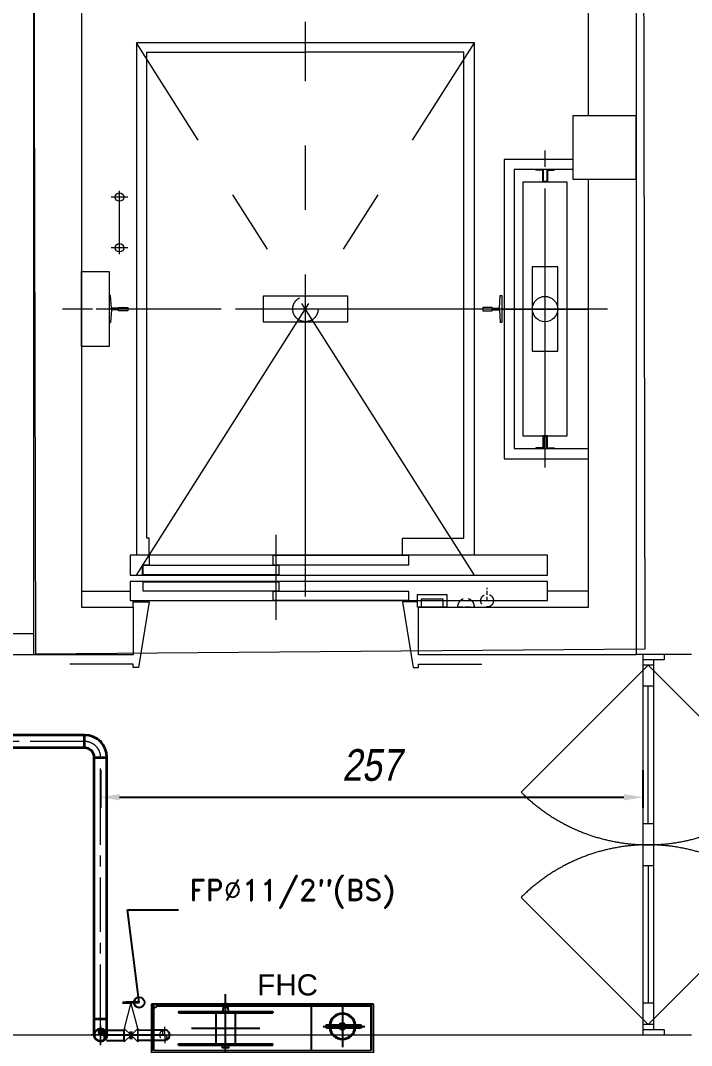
# Model space of a CAD drawing. Extents: x -234346 to 58427, y -132654 to -82394.
# Drawn here: x -100485 to -97309, y -105792 to -100942 of the extents above; entities that cross this region are included whole.
import ezdxf
from ezdxf import colors
from ezdxf.entities.mleader import LeaderData, LeaderLine
from ezdxf.math import Vec2, Vec3

# ---------------------------------------------------------------- set-up
doc = ezdxf.new("R2010")
doc.units = 0
doc.header["$LTSCALE"] = 8
for name, pattern in [('AXES', [50.800000000000004, 31.75, -6.35, 6.35, -6.35]), ('CACHE', [9.524999999999999, 6.35, -3.175]), ('CENTERX2', [101.60000000000001, 63.5, -12.7, 12.7, -12.7]), ('DASHED', [19.049999999999997, 12.7, -6.35]), ('DASHED2', [9.524999999999999, 6.35, -3.175])]:
    doc.linetypes.add(name, pattern=pattern)
doc.layers.get('0').update_dxf_attribs({"color": 9, "lineweight": 5})
for name, color, linetype, lineweight in [('72_EGR_EQP_TAG', 9, 'Continuous', 5), ('Aluminum', 9, 'Continuous', 5), ('Axis', 9, 'CENTERX2', 5), ('C-HYDR-CTCH', 9, 'Continuous', 5), ('Cabin', 9, 'Continuous', 5), ('F-ANNO-TEXT-PL', 7, 'Continuous', 25), ('LOADING', 9, 'Continuous', 5), ('Notes', 9, 'Continuous', 5), ('Structure', 9, 'Continuous', 5), ('Tech', 9, 'DASHED2', 5), ('Walls', 9, 'Continuous', 5)]:
    doc.layers.add(name, color=color, linetype=linetype, lineweight=lineweight)
for name, color, linetype in [('DIM-FIRE', 54, 'Continuous'), ('F-FIR-S', 1, 'Continuous'), ('F-FIR-S-thin', 8, 'Continuous'), ('FF-EQPM', 3, 'Continuous'), ('FF-EQPM-texts', 3, 'Continuous'), ('FIRE', 1, 'Continuous'), ('FIRE-thin', 8, 'Continuous')]:
    doc.layers.add(name, color=color, linetype=linetype)
doc.styles.add('ARIAL', font='arial.ttf')
doc.styles.add('ARIAL-08', font='arial.ttf', dxfattribs={"width": 0.8, "oblique": 10.0000042858})
doc.styles.add('ROMAND', font='romand.shx')
doc.styles.get("Standard").update_dxf_attribs({"font": 'ARIALUNI.TTF'})
doc.dimstyles.get("Standard").update_dxf_attribs({"dimtxt": 0.18, "dimasz": 0.18, "dimexe": 0.18, "dimexo": 0.0625, "dimgap": 0.09, "dimtad": 0, "dimtih": 1, "dimtoh": 1, "dimdec": 4, "dimzin": 0, "dimdsep": 46, "dimtxsty": 'Standard', "dimcen": 0.09, "dimadec": 0, "dimazin": 0, "dimtfac": 1, "dimtdec": 4, "dimtofl": 0, "dimtmove": 0, "dimatfit": 3, "dimfxl": 1, "dimtolj": 1, "dimtzin": 0, "dimarcsym": 0})

# ---------------------------------------------------------------- blocks, each defined once
blk = doc.blocks.new('FHR')
for p, q in [((174.1021487363032, 276.7229547954339), (174.1021487363032, -46.7229547795432)), ((525, 230), (-525, 230)), ((-525, 230), (-525, 0)), ((515, 220), (-515, 220)), ((-515, 220), (-515, 0)), ((-378.9153877174248, 6.362393099931066), (-378.9153877174248, 204.4286093191185)), ((-231.3638071962632, 7.692307699675437), (-231.3638071962632, 220)), ((396.9904473561328, 194.9045718792184), (-48.78614989144261, 194.9045718792184)), ((-48.78614989144261, 194.9045718792184), (-48.78614989144261, 188.6054234604526)), ((396.9904473561328, 194.9045718792184), (396.9904473561328, 188.6054234604526)), ((515, 0), (515, 220)), ((525, 0), (525, 230)), ((396.9904473561328, 188.6054234604526), (-48.78614989144261, 188.6054234604526)), ((219.5289092807798, 188.6054234604526), (219.5289092807798, 41.39457653160206)), ((-286.8761899549863, 105.3955012134975), (-484.9424061741445, 105.3955012134975)), ((-392.6938480892569, 98.07066822465276), (-463.4381990464171, 98.07066822465276)), ((-392.6938480892569, 112.7203342023422), (-462.7515662190271, 112.7203342023422)), ((-385.2339850917342, 112.7203342023422), (-388.9935629066313, 105.7363210561161)), ((-388.9935629066313, 105.7363210561161), (-385.9206179110915, 98.07066822465276)), ((-303.1285266949562, 98.07066822465276), (-385.9206179110915, 98.07066822465276)), ((-303.024220412306, 112.7203342023422), (-385.2339850917342, 112.7203342023422)), ((12.37919395678909, 115), (335.8251035237336, 115)), ((-525, 0), (525, 0)), ((-515, 10), (499.4819902124289, 10)), ((396.9904473561328, 41.39457653160206), (-48.78614989144261, 41.39457653160206)), ((-48.78614989144261, 35.09542811283609), (-48.78614989144261, 41.39457653160206)), ((396.9904473561328, 35.09542811283609), (-48.78614989144261, 35.09542811283609)), ((396.9904473561328, 35.09542811283609), (396.9904473561328, 41.39457653160206)), ((499.4819902124, 10), (499.4819902124, 0))]:
    blk.add_line(p, q)
for points in [[(159.939907659369, 194.9045718792184), (159.939907659369, 206.6087533591199), (188.2643898052047, 206.6087533591199), (188.2643898052047, 194.9045718792184)], [(128.6753881839104, 41.39457653160206), (128.6753881839104, 188.6054234604526)], [(159.939907659369, 35.09542811283609), (162.2452281027799, 16.13173222125624), (185.5159107674844, 16.13173222125624), (188.2643898052047, 35.09542811283609)]]:
    blk.add_lwpolyline(points)
for centre, radius, start, end in [((-378.9153877174248, 105.3955012134975), 62.26434187856503, 6.755971469466782, 173.2440285305331), ((-378.9153877174248, 105.3955012134975), 58.36103073262939, 7.210149223452068, 172.7898507765479), ((-462.6839108970307, 105.3762404368608), 7.344405383770641, 90.5278057473143, 264.1051569056976), ((-378.9153877174248, 105.3955012134975), 62.26434187856503, 186.7559714694668, 353.2440285305332), ((-378.9153877174248, 105.3955012134975), 58.36103073262939, 187.210149223452, 352.7898507765478), ((-378.9153877174248, 105.3955012134975), 15.60445925225785, 27.99577137062562, 332.0042286293744), ((-326.5441637181793, 109.9905986935482), 16.66424786498465, 314.3322390205838, 342.9448545236808), ((-330.570661105914, 98.8957795400347), 20.97624703015875, 17.92645797930235, 41.22803818624063), ((-314.773800832103, 109.9905986935482), 16.66424786498465, 314.3322390205838, 342.9448545236808), ((-318.8002982197795, 98.8957795400347), 20.97624703015875, 17.92645797930235, 41.22803818624063), ((513.4756494275061, -3.483193263964493), 19.43247008556733, 85.50089749723303, 136.0643015696433)]:
    blk.add_arc(centre, radius, start, end)
blk = doc.blocks.new('_Origin')
at = {"color": 0, "linetype": 'ByBlock', "lineweight": -2}
blk.add_line((0, 0), (-1, 0), dxfattribs=at)
blk.add_circle((0, 0), 0.5, dxfattribs=at)
blk = doc.blocks.new('*D163')
at = {"layer": 'Defpoints', "color": 0, "lineweight": 15, "transparency": 16777216}
for p in [(-100105.8007637084, -104429.4997601343), (-97539.36710130784, -104429.4997601343), (-97539.36710130784, -104617.5291264259)]:
    blk.add_point(p, dxfattribs=at)
at = {"layer": 'DIM-FIRE', "color": 0, "lineweight": -2, "transparency": 16777216}
for p, q in [((-100105.8007637084, -104489.4997601343), (-100105.8007637084, -104667.5291264259)), ((-97539.36710130784, -104489.4997601343), (-97539.36710130784, -104667.5291264259)), ((-100015.8007637084, -104617.5291264259), (-97629.36710130784, -104617.5291264259))]:
    blk.add_line(p, q, dxfattribs=at)
at = {"layer": 'DIM-FIRE', "color": 0, "lineweight": 15, "transparency": 16777216}
for points in [[(-100015.8007637084, -104602.5291264259), (-100015.8007637084, -104632.5291264259), (-100105.8007637084, -104617.5291264259)], [(-97629.36710130784, -104602.5291264259), (-97629.36710130784, -104632.5291264259), (-97539.36710130784, -104617.5291264259)]]:
    blk.add_solid(points, dxfattribs=at)
at = {"layer": 'DIM-FIRE', "color": 0, "lineweight": 15, "transparency": 16777216, "insert": (-98822.58393250813, -104465.9431782676), "char_height": 150, "attachment_point": 5, "style": 'ARIAL-08'}
blk.add_mtext('\\A1;257', dxfattribs=at)
blk = doc.blocks.new('T127-1_B')
at = {"layer": 'Cabin'}
for p, q in [((78, 4), (82, 63.5)), ((44.5, 8), (44.5, 4)), ((44.5, 4), (78, 4)), ((44.5, -8), (44.5, -4)), ((44.5, -4), (78, -4)), ((78, -4), (82, -63.5))]:
    blk.add_line(p, q, dxfattribs=at)
at = {"layer": 'Cabin', "ltscale": 5}
for points in [[(82, 63.5), (89, 63.5), (89, -63.5), (82, -63.5)], [(44.5, 8), (0, 8), (0, -8), (44.5, -8)]]:
    blk.add_lwpolyline(points, dxfattribs=at)
blk = doc.blocks.new('T127-1_B__1680')
at = {"layer": 'Axis'}
blk.add_line((-990, 0), (990, 0), dxfattribs=at)
at = {"layer": 'Notes', "xscale": -1}
blk.add_blockref('T127-1_B', (-840, 0), dxfattribs=at)
at = {"layer": 'Notes'}
blk.add_blockref('T127-1_B', (840, 0), dxfattribs=at)
blk = doc.blocks.new('JIS5K')
at = {"layer": 'Cabin'}
for p, q in [((60.2, 8), (60.2, 11.2)), ((60.2, -8), (60.2, -11.2))]:
    blk.add_line(p, q, dxfattribs=at)
at = {"layer": 'Cabin', "ltscale": 5}
for points in [[(57, 11.2), (0, 11.2), (0, -11.2), (57, -11.2)], [(60.2, 8), (3.2, 8), (3.2, -8), (60.2, -8)], [(57, 11.2), (57, 43.5), (60.2, 43.5), (60.2, 11.2)], [(57, -11.2), (57, -43.5), (60.2, -43.5), (60.2, -11.2)]]:
    blk.add_lwpolyline(points, dxfattribs=at)
blk = doc.blocks.new('JIS5K__1200')
at = {"layer": 'Axis'}
blk.add_line((-750, 0), (750, 0), dxfattribs=at)
at = {"layer": 'Notes', "xscale": -1}
blk.add_blockref('JIS5K', (-600, 0), dxfattribs=at)
at = {"layer": 'Notes'}
blk.add_blockref('JIS5K', (600, 0), dxfattribs=at)
blk = doc.blocks.new('对重支撑1')
at = {"layer": 'Cabin'}
blk.add_lwpolyline([(1060, 178), (929, 178), (929, -178), (1060, -178)], close=True, dxfattribs=at).dxf.unprotected_set("ltscale", 0)
blk = doc.blocks.new('井道平面图轿厢1轿厢地坎')
at = {"layer": 'Axis', "ltscale": 0.864}
blk.add_lwpolyline([(0, 96), (0, -192)], dxfattribs=at)
at = {"layer": 'Cabin', "ltscale": 5}
for points in [[(690, 0), (690, -96), (-1285, -96), (-1285, 0)], [(15, -3), (15, -46), (-630, -46), (-630, -3)], [(630, -50), (630, -93), (-15, -93), (-15, -50)]]:
    blk.add_lwpolyline(points, close=True, dxfattribs=at)
at = {"layer": 'Cabin'}
for points in [[(600, 0), (600, -48)], [(600, -48), (633, -48)], [(633, -48), (633, -96)]]:
    blk.add_lwpolyline(points, dxfattribs=at)
blk = doc.blocks.new('层门地坎1')
at = {"layer": 'Axis', "ltscale": 0.81}
blk.add_lwpolyline([(0, 90), (0, -180)], dxfattribs=at)
at = {"layer": 'Cabin', "ltscale": 5}
for points in [[(690, 0), (690, -90), (-1285, -90), (-1285, 0)], [(15, -47), (15, -87), (-630, -87), (-630, -47)], [(630, -3), (630, -43), (-15, -43), (-15, -3)]]:
    blk.add_lwpolyline(points, close=True, dxfattribs=at)
blk = doc.blocks.new('A$C47696aed')
at = {"layer": 'C-HYDR-CTCH', "color": 4, "flags": 128}
blk.add_lwpolyline([(47916.98884852906, 15580.90653292509), (47924.53530069836, 12156.06842710753), (50810.81414202927, 12179.95252401871), (50803.26768985996, 15604.79062983603), (47916.98884852906, 15580.90653292509)], dxfattribs=at)
blk = doc.blocks.new('ME19011A-P')
for p, q in [((-0.4249999999883585, 0), (0.4249999999883585, 0)), ((-0.4249999999883585, 0), (-0.4249999999883585, -0.01499999998486601)), ((0.4249999999883585, 0), (0.4249999999883585, -0.01499999998486601)), ((-0.4249999999883585, -0.01499999998486601), (0.4249999999883585, -0.01499999998486601)), ((-0.367499999988361, -0.01976250001462176), (-0.2324999999883559, -0.01976250001462176)), ((-0.367499999988361, -0.01976250001462176), (-0.367499999988361, -0.03988125000614673)), ((-0.367499999988361, -0.03988125000614673), (-0.2324999999883559, -0.03988125000614673)), ((-0.3599999999813761, -0.01499999998486601), (-0.3599999999813761, -0.01976250001462176)), ((-0.2399999999371332, -0.01499999998486601), (-0.2399999999371332, -0.01976250001462176)), ((-0.2324999999883559, -0.01976250001462176), (-0.2324999999883559, -0.03988125000614673)), ((-0.1499999999883581, -0.01499999998486601), (-0.1499999999883581, -0.03999999998486636)), ((-0.1499999999883581, -0.02499999998486579), (1.164046636858984e-11, -0.02499999998486579)), ((-0.1499999999883581, -0.03999999998486636), (-0.1186964440257938, -0.03999999998486636)), ((-0.08869644402579269, -0.03999999998486636), (-0.06369644402454533, -0.03999999998486636)), ((-0.06059950117588642, -0.03706779910794467), (-0.07872140195758526, -0.04319816815507238)), ((-0.07872140195758526, -0.04319816815507238), (-0.07696777740846628, -0.0497427840697835)), ((-0.05820856644308847, -0.04599088900831916), (-0.07696777740846628, -0.0497427840697835)), ((-0.04021662166169548, -0.03121171156623426), (-0.04959084972930405, -0.03372352840661641)), ((-0.04700265927827729, -0.04338278666950579), (-0.0376284312106705, -0.04087096982912541)), ((-0.0376284312106705, -0.04087096982912541), (-0.04021662166169548, -0.03121171156623426)), ((-0.0378618068770713, -0.03999999998486636), (1.164224272542924e-11, -0.03999999998486636)), ((1.163691365491104e-11, -0.01499999998486601), (1.164224272542924e-11, -0.03999999998486459)), ((0.1000000000116366, -0.01499999998486601), (0.1000000000116383, -0.04499999998486537)), ((0.1000000000116383, -0.03499999998486558), (0.2000000000116433, -0.03499999998486558)), ((0.1000000000116383, -0.04499999998486537), (0.2000000000116433, -0.04499999998486537)), ((0.2000000000116433, -0.04499999998486537), (0.2000000000116415, -0.01499999998486601)), ((0.2817827870894742, -0.01499999998486601), (0.2484452870849108, -0.01499999998486601)), ((0.2484452870849108, -0.02434652752708644), (0.2484452870849108, -0.01499999998486601)), ((0.2817827870894742, -0.02434652752708644), (0.2484452870849108, -0.02434652752708644)), ((0.2817827870894742, -0.02434652752708644), (0.2817827870894742, -0.01499999998486601)), ((0.3210798458021653, -0.01499999998486601), (0.2877423457976018, -0.01499999998486601)), ((0.2877423457976018, -0.01499999998486601), (0.2877423457976018, -0.05309999999008141)), ((0.3210798458021653, -0.02434652752708644), (0.2877423457976018, -0.02434652752708644)), ((0.3210798458021653, -0.05309999999008141), (0.3210798458021653, -0.01499999998486601)), ((0.3622576541674842, -0.01499999998486601), (0.3289201542211284, -0.01499999998486601)), ((0.3289201542211284, -0.01499999998486601), (0.3289201542211284, -0.05309999999008141)), ((0.3622576541674842, -0.02434652752708644), (0.3289201542211284, -0.02434652752708644)), ((0.3622576541674842, -0.05309999999008141), (0.3622576541674842, -0.01499999998486601)), ((0.3682172129338195, -0.02434652752708644), (0.3682172129338195, -0.01499999998486601)), ((0.3682172129338195, -0.01499999998486601), (0.4015547128801753, -0.01499999998486601)), ((0.3682172129338195, -0.02434652752708644), (0.4015547128801753, -0.02434652752708644)), ((0.4015547128801753, -0.02434652752708644), (0.4015547128801753, -0.01499999998486601)), ((0.2877423457976018, -0.05309999999008141), (0.3210798458021653, -0.05309999999008141)), ((0.3289201542211284, -0.05309999999008141), (0.3622576541674842, -0.05309999999008141))]:
    blk.add_line(p, q)
blk.add_lwpolyline([(-0.1186964440257938, -0.04818463025695507), (-0.08869644402579269, -0.04818463025695507), (-0.08869644402579269, -0.03818463025695529), (-0.1186964440257938, -0.03818463025695529)], close=True)
at = {"const_width": 0.0006010155284248688}
for points in [[(0.3044110958289874, -0.05309999996097758, -0.1845742305753046), (0.2976897149055784, -0.0636231989483349, -1.443640277635353), (0.2961082067049627, -0.05808511149371043, -0.8379145672615437), (0.2968989690707584, -0.06639226543484256, -0.3053597465491804), (0.2838515718176549, -0.06204090447863564, -1.584726143147127), (0.2893868257233461, -0.06085415522102267, -0.2531527756069952), (0.282665444799937, -0.06837015057681128, -0.8741982665213301), (0.277525555546168, -0.05848067940678447, -0.9152525011574376), (0.2790591161756364, -0.0657561257830821, -0.2238207785671699), (0.2683230330876594, -0.06437010219087824, -1.703342785994036), (0.2719903015822691, -0.05966742866439745, -0.588962066861622), (0.2621059042576288, -0.06797455990454182, -0.7177949239082078), (0.2625012854405266, -0.05808511149371043, -0.9831039101351711), (0.2644781582930644, -0.06441435753367841, -0.3263615966811683), (0.253407650481682, -0.06085415522102267, -0.7587156372034423), (0.260919777239911, -0.05136027472326532, -0.9061864531916529), (0.2593382855702711, -0.05650279426481575, -0.1894883263188897), (0.2526168881158863, -0.05215143336681649, -0.7947997375695101), (0.2613151584228088, -0.0422619849559851, -1.223996382141781), (0.2573613961867576, -0.04700891382526606, -0.07214941911327805), (0.253407650481682, -0.04028409981401637, -0.6458862705958239), (0.260919777239911, -0.03237251378595829, -1.3669170067246), (0.2573613961867576, -0.03711946541443467, -0.07841528215764854), (0.254198396316502, -0.03079021937446669, -0.7230061209985076), (0.2613151584228088, -0.02564769983291626, -1.105484179681248), (0.2581521585525532, -0.02920790214557201, -0.2211972150254546), (0.2566007711177001, -0.02434652752708644, -0.2211972150254546)], [(0.3455889041943063, -0.05309999996097758, 0.1845742305753046), (0.3523102851177153, -0.0636231989483349, 1.443640277635353), (0.353891793318331, -0.05808511149371043, 0.8379145672615437), (0.3531010309525353, -0.06639226543484256, 0.3053597465491804), (0.3661484281474312, -0.06204090447863564, 1.584726143147127), (0.36061317424174, -0.06085415522102267, 0.2531527756069952), (0.3673345552233567, -0.06837015057681128, 0.8741982665213301), (0.3724744444771257, -0.05848067940678447, 0.9152525011574376), (0.3709408837894497, -0.0657561257830821, 0.2238207785671699), (0.3816769669356344, -0.06437010219087824, 1.703342785994036), (0.3780096983828169, -0.05966742866439745, 0.588962066861622), (0.3878940957656649, -0.06797455990454182, 0.7177949239082078), (0.3874987145827671, -0.05808511149371043, 0.9831039101351711), (0.3855218417302293, -0.06441435753367841, 0.3263615966811683), (0.3965923495416117, -0.06085415522102267, 0.7587156372034423), (0.3890802227833827, -0.05136027472326532, 0.9061864531916529), (0.3906617144530227, -0.05650279426481575, 0.1894883263188897), (0.3973831119074074, -0.05215143336681649, 0.7947997375695101), (0.3886848416004849, -0.0422619849559851, 1.223996382141781), (0.3926386038365361, -0.04700891382526606, 0.07214941911327805), (0.3965923495416117, -0.04028409981401637, 0.6458862705958239), (0.3890802227833827, -0.03237251378595829, 1.3669170067246), (0.3926386038365361, -0.03711946541443467, 0.07841528215764854), (0.3958016037067917, -0.03079021937446669, 0.7230061209985076), (0.3886848416004849, -0.02564769983291626, 1.105484179681248), (0.3918478414707405, -0.02920790214557201, 0.2211972150254546), (0.3933992289055936, -0.02434652752708644, 0.2211972150254546)]]:
    blk.add_lwpolyline(points, format="xyb", dxfattribs=at)
blk.add_circle((-0.05369644402579965, -0.03999999998486281), 0.007499999999997897)
for centre, radius, start, end in [((-0.1036964440257933, -0.03999999998486636), 0.00999999999999723, 10.45929693320529, 169.5407030667947), ((-0.1036964440257933, -0.03999999998486636), 0.007499999999997897, 14.00752315505153, 165.9924768449485), ((-0.05369644402579965, -0.03999999998486281), 0.00999999999999723, 45.00000000000719, 180.0000000000203)]:
    blk.add_arc(centre, radius, start, end)
blk = doc.blocks.new('M.44.57.64')
at = {"layer": 'LOADING', "xscale": 1000.000000000002, "yscale": 1000.000000000002, "zscale": 1000.000000000002, "rotation": 225.9999036123427}
blk.add_blockref('ME19011A-P', (-80806.88980133669, 16720.73590445425), dxfattribs=at)
blk = doc.blocks.new('GF1')
at = {"layer": 'Aluminum', "color": 9}
for p, q in [((-97539.36710130784, -103942.6130425807), (-97539.36710130784, -105742.6130425806)), ((-97439.36710130784, -103942.6130425806), (-97439.36710130784, -103967.6130425806)), ((-97439.36710130784, -103967.6130425806), (-97539.36710130784, -103967.6130425806)), ((-97489.36710130784, -103992.6130425807), (-97539.36710130784, -103992.6130425806)), ((-97489.36710130784, -103967.6130425806), (-97489.36710130784, -105717.6130425806)), ((-97489.36710130784, -104092.6130425806), (-97539.36710130784, -104092.6130425806)), ((-97514.36710130784, -104742.6130425807), (-97514.36710130784, -104092.6130425806)), ((-97489.36710130784, -104742.6130425807), (-97539.36710130784, -104742.6130425806)), ((-97489.36710130784, -104842.6130425806), (-97539.36710130784, -104842.6130425806)), ((-97489.36710130784, -104942.6130425806), (-97539.36710130784, -104942.6130425806)), ((-97514.36710130784, -104942.6130425806), (-97514.36710130784, -105592.6130425806)), ((-97489.36710130784, -105592.6130425806), (-97539.36710130784, -105592.6130425806)), ((-97489.36710130784, -105692.6130425806), (-97539.36710130784, -105692.6130425806)), ((-97439.36710130784, -105717.6130425806), (-97539.36710130784, -105717.6130425806)), ((-97439.36710130784, -105717.6130425806), (-97439.36710130784, -105742.6130425806))]:
    blk.add_line(p, q, dxfattribs=at)
at = {"layer": 'Aluminum', "color": 9, "linetype": 'DASHED', "ltscale": 300}
for p, q in [((-97514.36710130784, -103992.6130425806), (-98115.40786531649, -104593.6538065891)), ((-97514.36710130784, -103992.6130425806), (-96913.3263372992, -104593.6538065891)), ((-97514.36710130784, -105692.6130425806), (-98115.40786531649, -105091.572278572)), ((-97514.36710131436, -105692.6130425744), (-96913.32633730571, -105091.5722785658))]:
    blk.add_line(p, q, dxfattribs=at)
for centre, start, end in [((-97514.36710130784, -103992.6130425806), 224.9999999993932, 315.0000000006067), ((-97514.36710130784, -105692.6130425806), 44.99999999939322, 135.0000000006068)]:
    blk.add_arc(centre, 849.9999999999854, start, end, dxfattribs=at)
at = {"layer": 'Axis', "color": 9}
blk.add_line((-98207.53210039122, -102307.1907149778, 5.889685836021184e-07), (-97797.53210039122, -102307.1907039919, 5.889685836021184e-07), dxfattribs=at)
at = {"layer": 'Axis', "color": 9, "ltscale": 3}
for points in [[(-99136.53210039122, -103667.1907094849), (-99136.53210039146, -100947.1907094849)], [(-98336.53210039122, -103567.1907094849), (-99936.53210039146, -101047.1907094849)], [(-99936.53210039122, -103567.1907094849), (-98336.53210039122, -101047.1907094849)], [(-97706.53210039122, -102307.1907094849), (-100286.5321003912, -102307.1907094849)]]:
    blk.add_lwpolyline(points, dxfattribs=at)
at = {"layer": 'Axis', "color": 9, "ltscale": 0.9}
blk.add_lwpolyline([(-100016.5320987835, -102047.1907094849), (-100016.5321148605, -101747.1907094849)], dxfattribs=at)
at = {"layer": 'Axis', "color": 9, "ltscale": 0.24}
for points in [[(-99976.53211325279, -101777.1907073413), (-100056.5321132528, -101777.1907116284)], [(-99976.53210039122, -102017.1907073413), (-100056.5321003912, -102017.1907116284)]]:
    blk.add_lwpolyline(points, dxfattribs=at)
at = {"layer": 'Axis', "color": 9, "ltscale": 1.5}
blk.add_lwpolyline([(-98886.53210039122, -102307.1907094849), (-99386.53210039122, -102307.1907094849)], dxfattribs=at)
at = {"layer": 'Cabin', "color": 9}
for points in [[(-98336.53210039122, -101047.1907094849), (-99936.53210039146, -101047.1907094849)], [(-99936.53210039146, -101047.1907094849), (-99936.53210039122, -103471.1907094849)], [(-98336.53210039122, -101047.1907094849), (-99936.53210039146, -101047.1907094849)], [(-99936.53210039146, -101047.1907094849), (-99936.53210039122, -103471.1907094849)], [(-98336.53210039122, -103471.1907094849), (-98336.53210039122, -101047.1907094849)], [(-98336.53210039122, -103471.1907094849), (-98336.53210039122, -101047.1907094849)], [(-99886.53210039122, -103391.1907094849), (-99886.53210039146, -101091.1907094849)], [(-99886.53210039146, -101091.1907094849), (-99136.53210039146, -101091.1907094849)], [(-98386.53210039146, -101091.1907094849), (-99136.53210039146, -101091.1907094849)], [(-98386.53210039122, -103391.1907094849), (-98386.53210039146, -101091.1907094849)], [(-98002.53209369245, -102557.1907094849), (-98002.53210709, -102057.1907094849)], [(-99876.53210039122, -103391.1907094849), (-99886.53210039122, -103391.1907094849)], [(-99876.53210039122, -103471.1907094849), (-99876.53210039122, -103391.1907094849)], [(-98676.53210039122, -103471.1907094849), (-98676.53210039122, -103391.1907094849)], [(-98676.53210039122, -103391.1907094849), (-98386.53210039122, -103391.1907094849)], [(-99936.53210039122, -103471.1907094849), (-99966.53210039122, -103471.1907094849)], [(-99966.53210039122, -103471.1907094849), (-99966.53210039122, -103567.1907094849)], [(-99936.53210039122, -103471.1907094849), (-99966.53210039122, -103471.1907094849)], [(-99966.53210039122, -103471.1907094849), (-99966.53210039122, -103567.1907094849)], [(-97991.53210039122, -103471.1907094849), (-98336.53210039122, -103471.1907094849)], [(-97991.53210039122, -103471.1907094849), (-98336.53210039122, -103471.1907094849)], [(-97991.53210039122, -103567.1907094849), (-97991.53210039122, -103471.1907094849)], [(-97991.53210039122, -103567.1907094849), (-97991.53210039122, -103471.1907094849)], [(-99966.53210039122, -103567.1907094849), (-97991.53210039122, -103567.1907094849)], [(-99966.53210039122, -103567.1907094849), (-97991.53210039122, -103567.1907094849)], [(-100196.5321003912, -103642.1907094849), (-99966.53210039122, -103642.1907094849)], [(-97796.53210039122, -103642.1907094849), (-97991.53210039122, -103642.1907094849)]]:
    blk.add_lwpolyline(points, dxfattribs=at)
at = {"layer": 'Cabin', "color": 9, "ltscale": 5, "elevation": 5.89026791263032e-07}
for points in [[(-97871.53210039146, -101598.9907059747), (-98196.53211936739, -101598.9907146831), (-98196.53208141506, -103015.3907146831), (-97796.53208141506, -103015.3907039651)], [(-97871.53210039146, -101646.9907059747), (-98148.53211808123, -101646.9907133969), (-98148.53208270122, -102967.3907133969), (-97796.53208270122, -102967.3907039651)]]:
    blk.add_lwpolyline(points, dxfattribs=at)
blk.add_lwpolyline([(-97897.53211646818, -101707.1907066714), (-98107.53211646818, -101707.1907122983), (-98107.53208431427, -102907.1907122983), (-97897.53208431427, -102907.1907066714)], close=True, dxfattribs=at)
at = {"layer": 'Cabin', "color": 9, "elevation": 5.89026791263032e-07}
blk.add_lwpolyline([(-97941.53210575029, -102107.1907078504), (-98063.53210575029, -102107.1907111193), (-98063.53209503216, -102507.1907111193), (-97941.53209503216, -102507.1907078504)], close=True, dxfattribs=at)
at = {"layer": 'Cabin', "color": 9, "ltscale": 50, "elevation": 5.89026791263032e-07}
blk.add_lwpolyline([(-99336.53210039122, -102246.1907094849), (-99336.53210039122, -102368.1907094849), (-98936.53210039122, -102368.1907094849), (-98936.53210039122, -102246.1907094849)], close=True, dxfattribs=at)
at = {"layer": 'Cabin', "color": 9, "elevation": 5.89026791263032e-07}
for points in [[(-99951.53210039122, -103718.1907094849), (-99951.53210039122, -103718.1907094849), (-99951.53210039122, -103693.1907094849), (-99876.53210039122, -103693.1907094849), (-99926.53210039122, -104003.1907094849), (-99951.53210039122, -104003.1907094849), (-99951.53210039122, -103988.1907094849), (-100251.5321003912, -103988.1907094849)], [(-98606.53210039122, -103693.1907094849), (-98676.53210039122, -103693.1907094849), (-98626.53210039122, -104003.1907094849), (-98601.53210039122, -104003.1907094849), (-98601.53210039122, -103988.1907094849), (-98301.53210039122, -103988.1907094849)]]:
    blk.add_lwpolyline(points, dxfattribs=at)
at = {"layer": 'Cabin', "color": 9}
for centre, radius in [((-100016.5321132528, -101777.1907094849, 5.889685836021184e-07), 20), ((-100016.5321003912, -102017.1907094849, 5.889685836021184e-07), 20), ((-98002.53210039122, -102307.1907094849, 5.889685836021184e-07), 60.00000000000001)]:
    blk.add_circle(centre, radius, dxfattribs=at)
at = {"layer": 'Structure', "color": 9}
for points in [[(-97796.53210039122, -101393.1907094722), (-97796.53210039122, -100718.1907094849), (-100196.5321003915, -100718.1907094849), (-100196.5321003912, -103718.1907094849), (-99951.53210039122, -103718.1907094849), (-99951.53210039122, -103943.1907094849), (-100421.5321003912, -103943.1907094849), (-100421.5321003915, -100493.1907094849), (-97571.53210039146, -100493.1907094849), (-97571.53210039122, -103943.1907094849), (-98601.53210039122, -103943.1907094849)], [(-98601.53210039122, -103943.1907094849), (-98601.53210039122, -103718.1907094849), (-97796.53210039122, -103718.1907094849), (-97796.53210039122, -101693.1907094722)]]:
    blk.add_lwpolyline(points, dxfattribs=at)
at = {"layer": 'Structure', "color": 9, "elevation": 5.89026791263032e-07}
blk.add_lwpolyline([(-97871.53210039146, -101693.1907094722), (-97571.53210039146, -101693.1907094722), (-97571.53210039146, -101393.1907094722), (-97871.53210039146, -101393.1907094722)], close=True, dxfattribs=at)
at = {"layer": 'Tech', "color": 9, "ltscale": 9, "elevation": 5.89026791263032e-07}
for points in [[(-98606.53210039122, -103658.1907094849), (-98466.53210039122, -103658.1907094849), (-98466.53210039122, -103718.1907094849), (-98606.53210039122, -103718.1907094849)], [(-98586.53210039122, -103678.1907094849), (-98486.53210039122, -103678.1907094849), (-98486.53210039122, -103718.1907094849), (-98586.53210039122, -103718.1907094849)]]:
    blk.add_lwpolyline(points, close=True, dxfattribs=at)
at = {"layer": 'Tech', "color": 9, "ltscale": 0.36}
blk.add_lwpolyline([(-98276.53210039122, -103687.1907094849), (-98276.53210039122, -103627.1907094849)], dxfattribs=at)
at = {"layer": 'Tech', "color": 9, "ltscale": 0.48}
blk.add_lwpolyline([(-98416.53210039122, -103717.1907094849), (-98336.53210039122, -103717.1907094849)], dxfattribs=at)
at = {"layer": 'Tech', "color": 9, "ltscale": 5}
blk.add_circle((-99136.53210039122, -102307.1907094849, 5.889685836021184e-07), 60.00000000000001, dxfattribs=at)
at = {"layer": 'Tech', "color": 9}
blk.add_circle((-98276.53210039122, -103687.1907094849, 5.889685836021184e-07), 30.00000000000001, dxfattribs=at)
blk.add_arc((-98376.53210039122, -103717.1907094849, 5.889685836021184e-07), 40.00000000000001, 3.068249041216667e-06, 180, dxfattribs=at)
at = {"layer": 'Walls', "color": 9}
for p, q in [((-101139.3671013078, -103842.613042581), (-100421.5321003913, -103842.6130425809, 5.889685836020101e-07)), ((-101139.3671013078, -103942.6130425808), (-100421.5321003913, -103942.6130425808, 5.889685836020101e-07)), ((-97309.36710130784, -103942.6130425807), (-97571.53210039134, -103942.6130425806, 5.889685836025522e-07)), ((-108507.7897859745, -105742.6130425801), (-97309.36710130784, -105742.6130425801))]:
    blk.add_line(p, q, dxfattribs=at)
at = {"layer": 'LOADING', "color": 9, "xscale": -1, "rotation": 225.9999036123427}
blk.add_blockref('M.44.57.64', (-56235.17516341037, -36099.87610827235), dxfattribs=at)
at = {"layer": 'Notes', "color": 9, "xscale": -1, "rotation": 270.0000015352345}
blk.add_blockref('JIS5K__1200', (-98002.53210039122, -102307.1907094849, 5.889685836021184e-07), dxfattribs=at)
at = {"layer": 'Notes', "color": 9, "yscale": -1, "rotation": 180}
for name in ['对重支撑1', 'T127-1_B__1680']:
    blk.add_blockref(name, (-99136.53210039122, -102307.1907094849, 5.889685836021184e-07), dxfattribs=at)
at = {"layer": 'Notes', "color": 9, "xscale": -1}
for name, p in [('井道平面图轿厢1轿厢地坎', (-99276.53210039122, -103471.1907094849, 5.889685836021184e-07)), ('层门地坎1', (-99276.53210039122, -103597.1907094849, 5.889685836021184e-07))]:
    blk.add_blockref(name, p, dxfattribs=at)
at = {"layer": 'Structure', "color": 9}
blk.add_blockref('A$C47696aed', (-148338.7120464381, -116094.8675535629, 5.889685836021185e-07), dxfattribs=at)
blk = doc.blocks.new('FFGF')
at = {"layer": 'F-FIR-S', "ltscale": 1.014}
blk.add_line((-100105.8007637084, -105742.6130426062), (-99802.42765196867, -105742.6130426062), dxfattribs=at)
at = {"layer": 'F-FIR-S', "linetype": 'Continuous', "lineweight": 15, "ltscale": 1.014}
blk.add_circle((-100105.8007637084, -105742.6130426062), 28.125, dxfattribs=at)
at = {"layer": 'F-FIR-S', "lineweight": 50, "ltscale": 1.014}
blk.add_arc((-100107.0507637084, -104354.7497601343), 1.25, 0, 90, dxfattribs=at)
at = {"layer": 'F-FIR-S-thin', "linetype": 'AXES', "lineweight": 20, "ltscale": 1.014}
for p, q in [((-100105.8007637084, -105697.6130425764), (-100105.8007637084, -105787.6130425764)), ((-100060.8007637084, -105742.6130426062), (-100150.8007637084, -105742.6130426062))]:
    blk.add_line(p, q, dxfattribs=at)
at = {"layer": 'FIRE', "lineweight": 35, "ltscale": 1.014}
for p, q in [((-100181.8007637084, -104323.3497601283), (-141220.1497602136, -104323.3497601283)), ((-100181.8007637084, -104383.6497601402), (-100181.8007637084, -104323.3497601283)), ((-100181.8007637084, -104383.6497601402), (-141220.1497602136, -104383.6497601402)), ((-100135.9507636995, -105666.6130426062), (-100135.9507636995, -104429.4997601343)), ((-100135.9507636995, -104429.4997601343), (-100075.6507637025, -104429.4997601343)), ((-100075.6507637025, -105666.6130426062), (-100075.6507637025, -104429.4997601343)), ((-100135.9507636995, -105666.6130426062), (-100075.6507637025, -105666.6130426062)), ((-100135.9507636995, -105742.6130426062), (-100135.9507636995, -105666.6130426062)), ((-100075.6507637025, -105742.6130426062), (-100075.6507637025, -105666.6130426062))]:
    blk.add_line(p, q, dxfattribs=at)
at = {"layer": 'FIRE', "lineweight": 25}
for p, q in [((-100077.9312416328, -105720.5190387226), (-99996.58249314889, -105719.9117600613)), ((-99929.58435996248, -105719.4116105519), (-99859.60634155491, -105718.8892158238)), ((-99859.60634155491, -105718.8892158238), (-99802.60792973958, -105718.4637154949)), ((-99859.60634155491, -105718.8892158238), (-99859.2457860131, -105767.1878700462)), ((-100077.570686091, -105768.8176929451), (-99996.22193760726, -105768.2104142837)), ((-99929.22380442084, -105767.7102647744), (-99859.2457860131, -105767.1878700462)), ((-99859.2457860131, -105767.1878700462), (-99802.24737419776, -105766.7623697174))]:
    blk.add_line(p, q, dxfattribs=at)
at = {"layer": 'FIRE', "lineweight": 15}
for p, q in [((-99996.22193760729, -105768.2104142834), (-99996.58249314893, -105719.9117600609)), ((-99961.90317664776, -105743.8035474994), (-99994.63741602242, -105712.5470350171)), ((-99929.22380442082, -105767.7102647741), (-99929.58435996246, -105719.4116105516))]:
    blk.add_line(p, q, dxfattribs=at)
blk.add_lwpolyline([(-100003.0591244299, -105589.1064629692, 12.75, 12.75, 0), (-99923.06135346103, -105588.5092695252, 0, 0, 0)], format="xyseb", dxfattribs=at)
for points in [[(-99929.63922711021, -105712.0618153438), (-99963.06023894547, -105588.8078662472), (-99994.63741602242, -105712.5470350171)], [(-99994.63741602242, -105712.5470350171), (-99994.63741602242, -105712.5470350171), (-99994.16712618529, -105775.5452796551), (-99994.16712618529, -105775.5452796551), (-99961.90317664776, -105743.8035474994), (-99994.63741602242, -105712.5470350171), (-99994.16712618529, -105775.5452796551)], [(-99929.63922711021, -105712.0618153438), (-99929.63922711021, -105712.0618153438), (-99929.16893727308, -105775.0600599818), (-99929.16893727308, -105775.0600599818), (-99961.90317664776, -105743.8035474994), (-99929.63922711021, -105712.0618153438), (-99929.16893727308, -105775.0600599818)]]:
    blk.add_lwpolyline(points, dxfattribs=at)
at = {"layer": 'FIRE', "lineweight": 15, "const_width": 16.25}
blk.add_lwpolyline([(-99962.0442635989, -105724.904074108), (-99961.76208969661, -105762.7030208908)], dxfattribs=at)
at = {"layer": 'FIRE', "lineweight": 35, "ltscale": 1.014}
blk.add_circle((-100105.8007637084, -105742.6130426062), 30.15000000000612, dxfattribs=at)
for radius in [106.15, 45.85]:
    blk.add_arc((-100181.8007637084, -104429.4997601343), radius, 0, 90, dxfattribs=at)
at = {"layer": 'FIRE', "lineweight": 25}
blk.add_arc((-99802.42765196867, -105742.6130426062), 24.14999999999409, 270.4277122711203, 90.4277122711203, dxfattribs=at)
at = {"layer": 'FIRE'}
for p in [(-99996.40221537811, -105744.0610871722), (-99929.40408219164, -105743.5609376628)]:
    blk.add_point(p, dxfattribs=at)
at = {"layer": 'FIRE-thin', "linetype": 'AXES', "lineweight": 20, "ltscale": 1.014}
for p, q in [((-100181.8007637084, -104353.4997601343), (-141220.1497602136, -104353.4997601343)), ((-100105.8007637084, -105666.6130426062), (-100105.8007637084, -104429.4997601343)), ((-100105.8007637084, -105790.8530425859), (-100105.8007637084, -105666.6130426062)), ((-100154.0407637031, -105742.6130426062), (-100057.5607636989, -105742.6130426062))]:
    blk.add_line(p, q, dxfattribs=at)
at = {"layer": 'FIRE-thin', "linetype": 'AXES', "lineweight": 15}
for p, q in [((-100077.7509638619, -105744.6683658339), (-99996.40221537808, -105744.0610871725)), ((-99929.40408219166, -105743.5609376631), (-99859.426063784, -105743.038542935)), ((-99763.78872859069, -105742.3245981727), (-99859.426063784, -105743.038542935)), ((-99802.71609640212, -105703.9741192282), (-99802.13920753522, -105781.2519659841))]:
    blk.add_line(p, q, dxfattribs=at)
at = {"layer": 'FIRE-thin', "linetype": 'Continuous', "lineweight": 20, "ltscale": 1.014}
blk.add_lwpolyline([(-100105.8007637084, -105717.2870426012, 3.618, 3.618, -0.414213562373588), (-100080.4747637034, -105742.6130426062, 3.618, 0, -0.3941631806199685), (-100105.8007637084, -105769.7480425966, 0, 3.618, 1.001955032346178), (-100105.8007637084, -105740.8040425909, 0, 0, 0), (-100105.8007637084, -105735.8292926085, 13.5675, 13.5675, -0.9999999999958104), (-100105.8007637084, -105722.2617925835, 0, 0, 0), (-100112.584513706, -105729.0455426109, 0, 0, 0), (-100105.8007637084, -105729.0455426109, 19.899, 19.899, -0.4142135623730951), (-100092.2332636983, -105742.6130426062, 0, 0, 0), (-100093.1377637059, -105735.8292926085, 18.09, 0, -0.4683749459840185), (-100096.7557637066, -105767.1852925849, 0, 0, -0.4683749459840185)], format="xyseb", dxfattribs=at)
at = {"layer": 'FIRE-thin', "linetype": 'CACHE', "lineweight": 15}
blk.add_lwpolyline([(-99802.42765196867, -105764.3480426062, 0.9999999999999999), (-99802.42765196867, -105720.8780426062, 0.9999999999999999), (-99802.42765196867, -105742.6130426062, -1), (-99802.42765196867, -105764.3480426062, -1)], format="xyb", dxfattribs=at)
at = {"layer": 'FIRE-thin', "linetype": 'AXES', "lineweight": 20, "ltscale": 1.014}
blk.add_arc((-100181.8007637084, -104429.4997601343), 76, 0, 90, dxfattribs=at)
at = {"layer": 'FIRE-thin', "linetype": 'CACHE', "lineweight": 15}
blk.add_arc((-99802.42765196867, -105742.6130426062), 24.14999999999409, 90.42771227112033, 270.4277122711204, dxfattribs=at)
at = {"layer": 'FF-EQPM', "ltscale": 0.01, "rotation": 180}
blk.add_blockref('FHR', (-99340.03540612466, -105596.507196529), dxfattribs=at)
at = {"layer": 'FF-EQPM-texts', "lineweight": 15, "style": 'ARIAL'}
blk.add_text('FHC', height=100, dxfattribs=at).set_placement((-99364.1852068872, -105555.5134662819))
at = {"layer": 'F-ANNO-TEXT-PL', "ltscale": 1.011}
ml = blk.add_multileader_mtext('Standard', dxfattribs=at)
ml.set_content('\\A1;FP%%C11/2"(BS)\\P{\\C1;   }', color=256, style='ROMAND')
ml.set_leader_properties(color=256)
ml.set_arrow_properties(name='ORIGIN')
ml.build(insert=Vec2(0, 0))
ml.multileader.update_dxf_attribs({"text_left_attachment_type": 2, "text_right_attachment_type": 2, "dogleg_length": 124.1954879153709, "arrow_head_size": 50})
ctx = ml.context
ctx.base_point, ctx.char_height, ctx.arrow_head_size, ctx.landing_gap_size, ctx.plane_origin, ctx.plane_x_axis, ctx.plane_y_axis = Vec3(-99736.5252229437, -105149.7812742077, 1.535707348202097e-09), 100, 50, 50, Vec3(-99304.7588292525, -105777.3195084916), Vec3(0.9999999999453071, 1.045877037983423e-05, -3.383039458371172e-23), Vec3(-1.045877037983423e-05, 0.9999999999453071, 2.964448994076643e-12)
ctx.left_attachment, ctx.right_attachment = 2, 2
notes = []
notes.append((ctx, [(0, (1, 1, 0), (-99978.92131145079, -105149.7838093727, 1.535707348210297e-09), (0.9999999999453071, 1.045877037983423e-05, -3.383039458371172e-23), 242.3960885203427, [(1, [(-99923.06135346103, -105588.5092695252)], 0, [])])]))
ctx.mtext.insert, ctx.mtext.text_direction, ctx.mtext.rotation, ctx.mtext.width, ctx.mtext.flow_direction, ctx.mtext.extrusion = Vec3(-99686.52671705649, -105006.9236084198, 1.959200061639925e-09), Vec3(0.9999999999453071, 1.045877037983423e-05, -3.383039458371172e-23), 1.04587703800249e-05, 2003.352693162566, 5, Vec3(3.100452516275057e-17, -2.964448993913593e-12, 1)
for ctx, leaders in notes:
    for number, flags, end, landing, length, lines in leaders:
        leader = LeaderData()
        leader.index, (leader.has_last_leader_line, leader.has_dogleg_vector, leader.attachment_direction) = number, flags
        leader.last_leader_point, leader.dogleg_vector, leader.dogleg_length = Vec3(end), Vec3(landing), length
        for number, points, colour, breaks in lines:
            line = LeaderLine()
            line.index, line.vertices, line.color, line.breaks = number, Vec3.list(points), colors.encode_raw_color(colour), breaks
            leader.lines.append(line)
        ctx.leaders.append(leader)

msp = doc.modelspace()

# ---------------------------------------------------------------- block references
at = {"layer": '72_EGR_EQP_TAG'}
msp.add_blockref('GF1', (0, 0), dxfattribs=at)
at = {"layer": 'FIRE'}
msp.add_blockref('FFGF', (0, 0), dxfattribs=at)

# ---------------------------------------------------------------- dimensions: what is measured, and where the dimension line sits
at = {"layer": 'DIM-FIRE', "lineweight": 15}
dim = msp.add_linear_dim(base=(-97539.36710130784, -104617.5291264259), p1=(-100105.8007637084, -104429.4997601343), p2=(-97539.36710130784, -104429.4997601343), dimstyle='Standard', override={"dimscale": 50, "dimtxt": 3, "dimasz": 1.8, "dimexe": 1, "dimexo": 1.2, "dimgap": 1.5, "dimtad": 1, "dimtih": 0, "dimtoh": 0, "dimdec": 0, "dimlfac": 0.1, "dimtxsty": 'ARIAL-08', "dimcen": 0, "dimadec": 2, "dimazin": 2, "dimtdec": 2, "dimtix": 1, "dimtmove": 1, "dimfrac": 1}, dxfattribs=at)
dim.commit()
dim.dimension.update_dxf_attribs({"geometry": '*D163', "text_midpoint": (-98822.58393250813, -104465.9431782676)})

doc.saveas('drawing.dxf')
